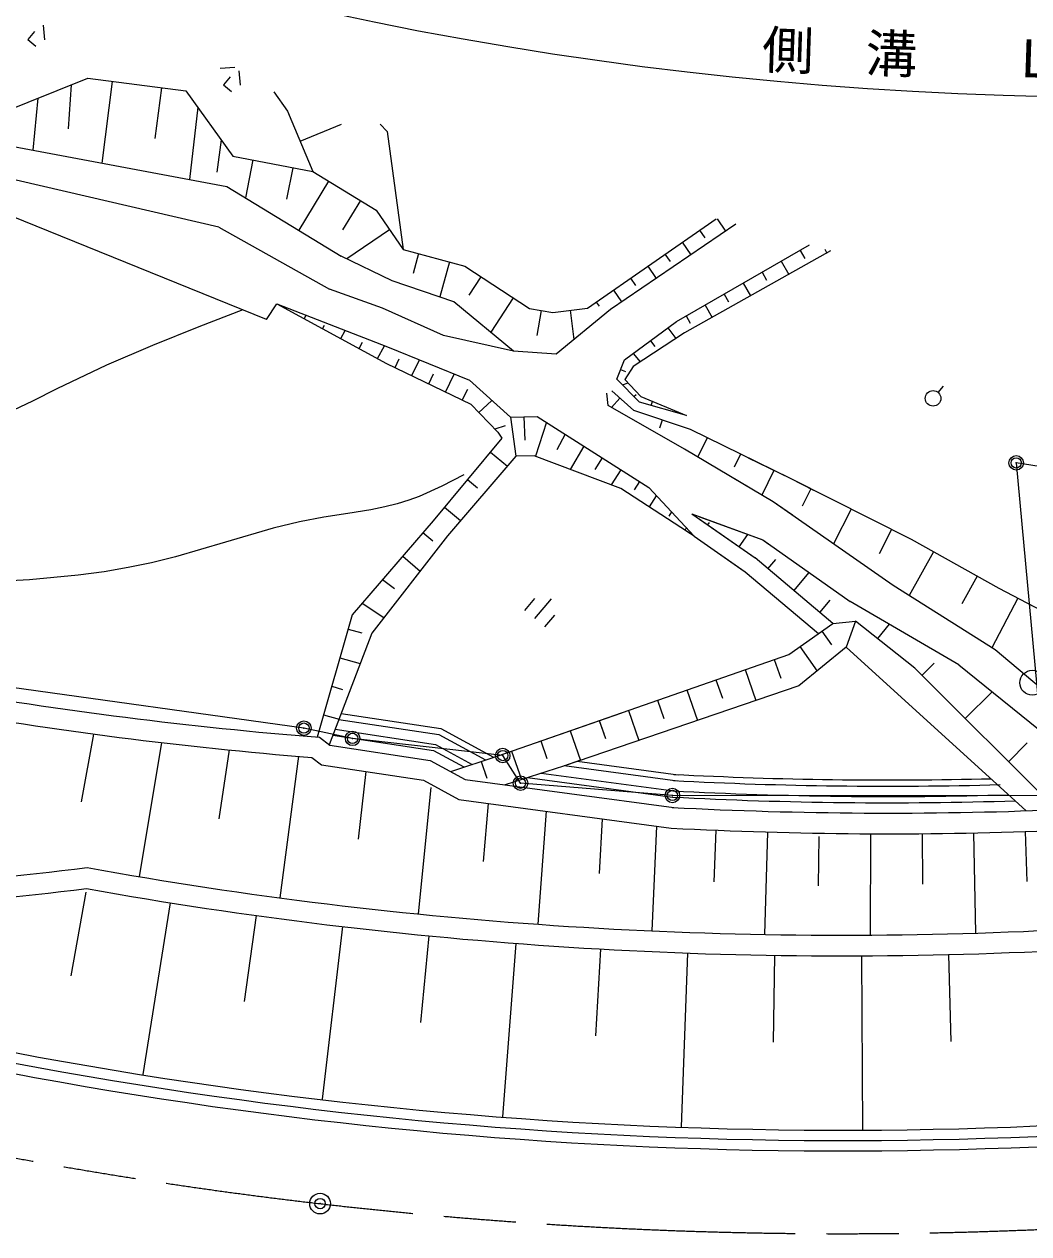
# Model space of a CAD drawing. Units: millimetres, scale not verified. Extents: x 40000 to 680000, y 20000 to 380000.
# Drawn here: x 179847 to 228350, y 272261 to 330694 of the extents above; entities that cross this region are included whole.
import ezdxf
from ezdxf.enums import TextEntityAlignment as Align

# ---------------------------------------------------------------- set-up
doc = ezdxf.new("R2010")
doc.units = ezdxf.units.MM
doc.header["$LTSCALE"] = 1000
doc.header["$PDMODE"] = 32
doc.header["$PDSIZE"] = 500
doc.linetypes.add('CHAIN', pattern=[18.5, 12, -1.5, 3.5, -1.5])
for name, color, linetype, lineweight in [('M-BGD', 7, 'Continuous', 13), ('M-BMK', 2, 'CHAIN', 13), ('M-BMK-ROW', 30, 'Continuous', 13), ('M-BMK-SRVR', 3, 'Continuous', 13), ('M-STR-HTXT', 7, 'Continuous', 13)]:
    doc.layers.add(name, color=color, linetype=linetype, lineweight=lineweight)
doc.styles.add('ＭＳ ゴシック', font='')
doc.styles.get('ＭＳ ゴシック').set_extended_font_data('MS Gothic')

msp = doc.modelspace()

# ---------------------------------------------------------------- linework, layer by layer
at = {"layer": 'M-BGD'}
for p, q in [((180347, 330343), (180025, 329959)), ((180764, 330645), (180825, 329941)), ((180025, 329959), (180408, 329638)), ((190020, 328610), (189315, 328548)), ((190211, 328449), (190273, 327745)), ((178115, 326162), (182911, 328080)), ((182911, 328080), (187658, 327476)), ((184098, 327929), (183596, 323986)), ((189794, 328147), (189473, 327763)), ((182112, 327760), (181968, 325645)), ((186471, 327627), (186160, 325177)), ((187658, 327476), (189917, 324326)), ((189473, 327763), (189856, 327442)), ((191903, 327431), (192560, 326501)), ((180513, 327121), (180260, 324611)), ((188223, 326689), (187827, 323192)), ((192560, 326501), (193779, 323575)), ((193170, 325038), (195162, 325868)), ((197030, 325864), (197374, 325509)), ((197374, 325509), (198136, 319815)), ((177920, 325050), (189631, 322853)), ((189353, 325113), (189150, 323551)), ((189917, 324326), (193779, 323575)), ((190883, 324138), (190527, 322308)), ((192814, 323763), (192517, 322235)), ((189250, 320890), (177661, 323573)), ((193779, 323575), (196845, 321714)), ((189631, 322853), (195148, 319494)), ((194546, 323110), (193105, 320737)), ((191539, 316427), (177523, 322119)), ((196079, 322179), (195214, 320754)), ((196845, 321714), (198136, 319815)), ((189250, 320890), (194588, 317888)), ((207050, 316973), (213248, 321298)), ((214203, 321029), (208148, 316912)), ((213296, 321284), (213709, 320693)), ((197491, 320765), (195425, 319360)), ((212444, 320737), (212701, 320369)), ((198136, 319815), (201121, 319008)), ((211343, 316334), (217755, 320029)), ((211614, 320158), (212035, 319554)), ((218779, 319740), (211729, 315777)), ((217305, 319770), (217529, 319381)), ((218499, 319819), (218602, 319640)), ((197612, 318304), (195148, 319494)), ((198882, 319613), (198623, 318656)), ((200375, 319210), (199917, 317518)), ((210785, 319579), (211033, 319223)), ((216388, 319241), (216756, 318603)), ((201121, 319008), (204239, 316963)), ((201901, 318497), (201316, 317605)), ((209955, 319000), (210362, 318416)), ((215471, 318713), (215688, 318335)), ((197153, 316981), (194588, 317888)), ((200590, 317288), (197612, 318304)), ((209125, 318421), (209365, 318077)), ((214554, 318184), (214910, 317565)), ((203460, 317474), (202370, 315814)), ((208295, 317842), (208688, 317278)), ((213636, 317655), (213847, 317290)), ((190398, 316890), (188281, 316074)), ((191539, 316427), (192044, 317182)), ((192044, 317182), (197385, 315103)), ((192044, 317182), (197346, 314311)), ((192486, 316943), (192504, 316977)), ((200088, 315664), (197153, 316981)), ((203471, 314902), (200590, 317288)), ((204239, 316963), (205375, 316774)), ((204807, 316869), (204604, 315648)), ((205375, 316774), (207050, 316973)), ((208148, 316912), (205533, 314761)), ((206213, 316874), (206381, 315458)), ((207465, 317263), (207601, 317067)), ((212719, 317127), (213064, 316528)), ((193369, 316465), (193459, 316631)), ((194253, 315986), (194343, 316153)), ((208822, 314476), (211343, 316334)), ((211802, 316598), (212006, 316245)), ((188281, 316074), (186041, 315175)), ((195137, 315507), (195347, 315896)), ((203471, 314902), (200088, 315664)), ((211729, 315777), (209246, 314164)), ((210923, 316024), (211307, 315503)), ((186041, 315175), (183826, 314219)), ((196020, 315029), (196183, 315329)), ((196904, 314550), (197235, 315161)), ((197385, 315103), (201347, 313499)), ((210083, 315405), (210291, 315122)), ((197752, 314113), (197957, 314534)), ((198563, 313717), (198934, 314476)), ((205533, 314761), (203471, 314902)), ((208457, 313544), (208822, 314476)), ((209242, 314786), (209579, 314380)), ((183826, 314219), (181415, 313075)), ((197346, 314311), (201404, 312331)), ((199375, 313321), (199614, 313810)), ((200187, 312925), (200612, 313796)), ((208640, 314010), (208885, 313914)), ((209246, 314164), (208853, 313538)), ((201347, 313499), (203330, 311705)), ((209555, 312440), (208457, 313544)), ((208732, 313268), (209010, 313367)), ((208853, 313538), (209619, 312705)), ((223969, 312905), (224226, 313212)), ((181415, 313075), (180247, 312483)), ((200998, 312529), (201259, 313064)), ((208047, 312273), (207982, 312865)), ((208610, 312635), (208204, 312184)), ((209279, 312033), (208220, 312986)), ((209281, 312716), (209394, 312811)), ((209619, 312705), (211819, 311786)), ((180247, 312483), (179028, 311897)), ((201404, 312331), (202714, 310990)), ((201781, 311920), (202431, 312518)), ((211727, 310173), (208047, 312273)), ((211819, 311786), (209555, 312440)), ((210121, 312277), (210178, 312471)), ((203330, 311705), (204620, 311748)), ((203330, 311705), (203591, 309824)), ((203975, 311727), (204013, 310592)), ((205068, 311462), (204531, 309824)), ((204620, 311748), (209998, 308309)), ((212020, 311110), (209279, 312033)), ((210650, 311571), (210517, 311177)), ((211253, 311950), (211264, 311989)), ((203073, 311299), (202573, 311135)), ((202714, 310990), (202912, 310690)), ((205964, 310889), (205570, 310132)), ((216852, 308742), (212020, 311110)), ((202912, 310690), (199589, 306699)), ((206861, 310315), (206206, 309187)), ((212825, 310715), (212372, 309789)), ((203591, 309824), (200277, 305973)), ((202358, 310025), (203177, 309343)), ((204475, 309845), (203591, 309824)), ((208651, 308258), (204475, 309845)), ((207757, 309742), (207404, 309190)), ((216010, 307622), (211727, 310173)), ((214436, 309926), (214125, 309291)), ((216852, 308742), (214822, 309737)), ((208653, 309169), (208184, 308435)), ((216047, 309137), (215464, 307947)), ((201073, 308931), (200008, 308370)), ((201250, 308694), (201729, 308296)), ((209550, 308596), (209300, 308205)), ((216010, 307622), (214035, 308799)), ((222691, 305797), (216852, 308742)), ((217979, 308174), (216852, 308742)), ((200008, 308370), (198916, 307877)), ((212196, 305960), (208651, 308258)), ((209998, 308309), (212196, 305960)), ((217825, 308251), (217401, 307410)), ((217825, 308251), (217515, 307638)), ((197264, 307376), (196576, 307235)), ((197847, 307524), (197264, 307376)), ((198421, 307698), (197847, 307524)), ((198916, 307877), (198421, 307698)), ((200143, 307364), (200918, 306719)), ((210364, 307918), (210016, 307373)), ((221807, 303575), (216010, 307622)), ((216940, 306973), (216010, 307622)), ((194310, 306884), (193132, 306656)), ((195480, 307060), (194310, 306884)), ((196576, 307235), (195480, 307060)), ((211100, 307131), (210975, 306936)), ((212088, 307036), (215131, 304912)), ((212088, 307036), (215503, 305780)), ((212383, 306829), (215131, 304912)), ((212446, 306904), (215503, 305780)), ((219772, 307269), (218923, 305588)), ((191870, 306343), (189560, 305666)), ((193132, 306656), (191870, 306343)), ((199589, 306699), (195680, 302165)), ((211830, 306351), (211733, 306260)), ((211911, 306265), (212196, 305960)), ((212849, 306505), (212932, 306625)), ((221718, 306288), (221125, 305112)), ((189560, 305666), (187156, 304965)), ((200277, 305973), (196625, 301271)), ((199100, 306132), (199568, 305729)), ((212196, 305960), (211845, 306188)), ((212196, 305960), (214662, 304240)), ((212196, 305960), (214609, 304276)), ((214370, 305443), (214789, 306043)), ((215503, 305780), (219733, 302810)), ((215503, 305780), (215756, 305602)), ((226912, 303441), (222691, 305797)), ((223746, 305208), (222567, 303095)), ((184871, 304448), (183711, 304245)), ((185994, 304681), (184871, 304448)), ((187156, 304965), (185994, 304681)), ((198123, 304999), (198960, 304278)), ((218885, 301744), (215131, 304912)), ((215147, 304899), (215131, 304912)), ((215757, 304384), (216144, 304843)), ((182448, 304072), (180097, 303851)), ((183711, 304245), (182448, 304072)), ((197146, 303865), (197718, 303433)), ((214662, 304240), (218192, 301256)), ((217008, 303328), (217747, 304204)), ((225857, 304030), (225111, 302693)), ((180097, 303851), (177613, 303714)), ((226726, 300468), (221807, 303575)), ((230577, 301520), (226912, 303441)), ((196169, 302731), (197213, 302029)), ((204019, 302379), (204501, 302953)), ((204498, 301977), (205301, 302935)), ((218260, 302272), (218760, 302865)), ((224975, 299754), (219733, 302810)), ((227813, 302969), (226558, 300574)), ((195680, 302165), (193999, 296256)), ((204977, 301576), (205459, 302150)), ((216766, 300252), (218885, 301744)), ((218885, 301744), (219990, 301862)), ((219990, 301862), (219535, 300599)), ((222849, 299591), (219990, 301862)), ((221062, 301011), (221618, 301711)), ((196625, 301271), (194572, 295886)), ((195484, 301474), (196143, 301286)), ((218355, 301371), (218821, 300710)), ((219535, 300599), (217250, 298726)), ((217295, 300625), (218126, 299445)), ((219535, 300599), (228215, 292696)), ((237631, 291310), (226726, 300468)), ((195091, 300092), (196075, 299812)), ((202773, 295369), (216766, 300252)), ((216061, 300006), (216376, 299103)), ((223197, 299243), (223783, 299830)), ((214652, 299514), (215174, 298019)), ((222849, 299591), (230612, 291822)), ((224975, 299754), (232369, 293741)), ((194697, 298711), (195219, 298563)), ((217250, 298726), (205878, 294853)), ((213244, 299023), (213554, 298132)), ((210426, 298039), (210732, 297161)), ((211835, 298531), (212349, 297057)), ((225283, 297156), (226578, 298450)), ((202677, 295335), (208693, 297435)), ((209017, 297548), (209524, 296095)), ((194304, 297329), (195058, 297115)), ((195044, 297112), (199868, 296383)), ((195153, 297399), (199965, 296672)), ((207608, 297056), (207910, 296191)), ((207608, 297056), (207826, 296432)), ((183199, 296404), (182594, 293123)), ((194752, 296347), (199609, 295613)), ((194862, 296634), (199706, 295902)), ((199868, 296383), (202113, 295160)), ((199965, 296672), (202503, 295289)), ((206199, 296564), (206699, 295132)), ((186477, 295992), (185391, 289512)), ((194097, 296249), (194606, 295863)), ((194606, 295863), (199447, 295132)), ((199706, 295902), (201471, 294940)), ((204791, 296073), (205086, 295226)), ((227369, 295068), (228276, 295974)), ((189743, 295636), (189241, 292308)), ((193094, 295327), (192183, 288491)), ((193726, 295275), (194206, 294912)), ((199447, 295132), (201141, 294209)), ((199609, 295613), (201073, 294815)), ((200437, 294593), (202677, 295335)), ((203382, 295581), (203862, 294206)), ((206704, 295134), (205878, 294853)), ((206550, 295093), (211425, 294435)), ((194206, 294912), (199124, 294169)), ((196347, 294589), (195968, 291327)), ((201908, 295080), (202178, 294266)), ((202084, 294547), (202178, 294266)), ((205878, 294853), (203063, 293949)), ((205878, 294853), (203063, 293949)), ((204808, 294521), (211317, 293642)), ((205914, 294876), (211384, 294138)), ((199124, 294169), (200824, 293243)), ((201141, 294209), (211210, 292849)), ((204144, 294308), (211277, 293345)), ((199473, 293813), (198862, 287711)), ((200824, 293243), (211077, 291858)), ((202249, 293050), (202008, 290246)), ((205040, 292673), (204649, 287214)), ((207754, 292307), (207601, 289670)), ((210376, 291953), (210149, 286894)), ((213242, 291757), (213140, 289271)), ((215730, 291669), (215586, 286722)), ((220706, 291587), (220685, 286692)), ((223195, 291591), (223214, 289158)), ((225683, 291627), (225782, 286788)), ((228171, 291694), (228250, 289288)), ((218215, 291455), (218175, 289073)), ((182820, 288768), (182093, 284719)), ((186889, 288254), (185569, 279959)), ((191044, 287636), (190468, 283476)), ((195210, 287103), (194228, 278761)), ((199387, 286655), (198981, 282474)), ((203576, 286291), (202934, 277915)), ((207673, 286018), (207436, 281825)), ((211871, 285823), (211567, 277428)), ((224475, 285751), (224579, 281552)), ((216076, 285713), (216009, 281514)), ((220275, 285689), (220313, 277289))]:
    msp.add_line(p, q, dxfattribs=at)
for centre, radius in [((223728, 312618), 375), ((228518, 298881), 600)]:
    msp.add_circle(centre, radius, dxfattribs=at)
for centre, radius, start, end in [((219356, 492266), 215000, 237.37732, 279.83548), ((219356, 492266), 216000, 237.37633, 279.83548), ((219356, 492266), 215500, 237.37682, 279.83548), ((219356, 492266), 224000, 237.36877, 279.83548), ((219356, 492266), 225000, 237.36786, 277.6619), ((219356, 492266), 224500, 237.36831, 277.69442), ((209683, 493634), 198000, 260.04019, 265.4852), ((209683, 493634), 199000, 260.02129, 265.40091), ((221558, 492585), 198700, 267.01089, 271.55936), ((221558, 492585), 198400, 267.01089, 271.4384), ((221558, 492585), 199500, 267.01089, 271.76736), ((221558, 492585), 199200, 267.01089, 271.6782), ((221558, 492585), 200000, 267.01089, 272.32889), ((221558, 492585), 201000, 267.01089, 272.21176), ((157708, 495967), 207550, 274.25919, 276.96576), ((219355, 492267), 205580, 259.77988, 272.8436), ((157708, 495967), 208550, 274.20678, 276.92425), ((219355, 492267), 206580, 259.82179, 272.84359)]:
    msp.add_arc(centre, radius, start, end, dxfattribs=at)
at = {"layer": 'M-BMK'}
msp.add_arc((219354, 492263), 219996, 237.37258, 279.83515, dxfattribs=at)
at = {"layer": 'M-BMK-ROW'}
for p, q in [((244306, 306827), (227741, 309503)), ((227741, 309503), (228823, 297835)), ((193351, 296688), (175548, 299174)), ((195702, 296193), (193351, 296688)), ((202950, 295366), (195702, 296193)), ((203811, 294030), (202950, 295366)), ((211143, 293436), (203811, 294030)), ((229234, 293412), (211143, 293436))]:
    msp.add_line(p, q, dxfattribs=at)
for centre in [(227741, 309503), (193351, 296688), (195702, 296193), (202950, 295366), (203811, 294030), (211143, 293436)]:
    msp.add_circle(centre, 350, dxfattribs=at)
for p in [(227741, 309503), (193351, 296688), (195702, 296193), (202950, 295366), (203811, 294030), (211143, 293436)]:
    msp.add_point(p, dxfattribs=at)
at = {"layer": 'M-BMK-SRVR'}
msp.add_circle((194132, 273718), 500, dxfattribs=at)
msp.add_point((194132, 273718), dxfattribs=at)
at = {"layer": 'M-STR-HTXT'}
msp.add_arc((232818, 508132), 180960, 241.75354, 286.3241, dxfattribs=at)

# ---------------------------------------------------------------- texts
at = {"layer": 'M-STR-HTXT', "style": 'ＭＳ ゴシック'}
msp.add_text('側\u3000溝\u3000\u3000L=273.0', height=1833, rotation=358.094, dxfattribs=at).set_placement((215424, 328010), align=Align.BOTTOM_LEFT)

doc.saveas('drawing.dxf')
